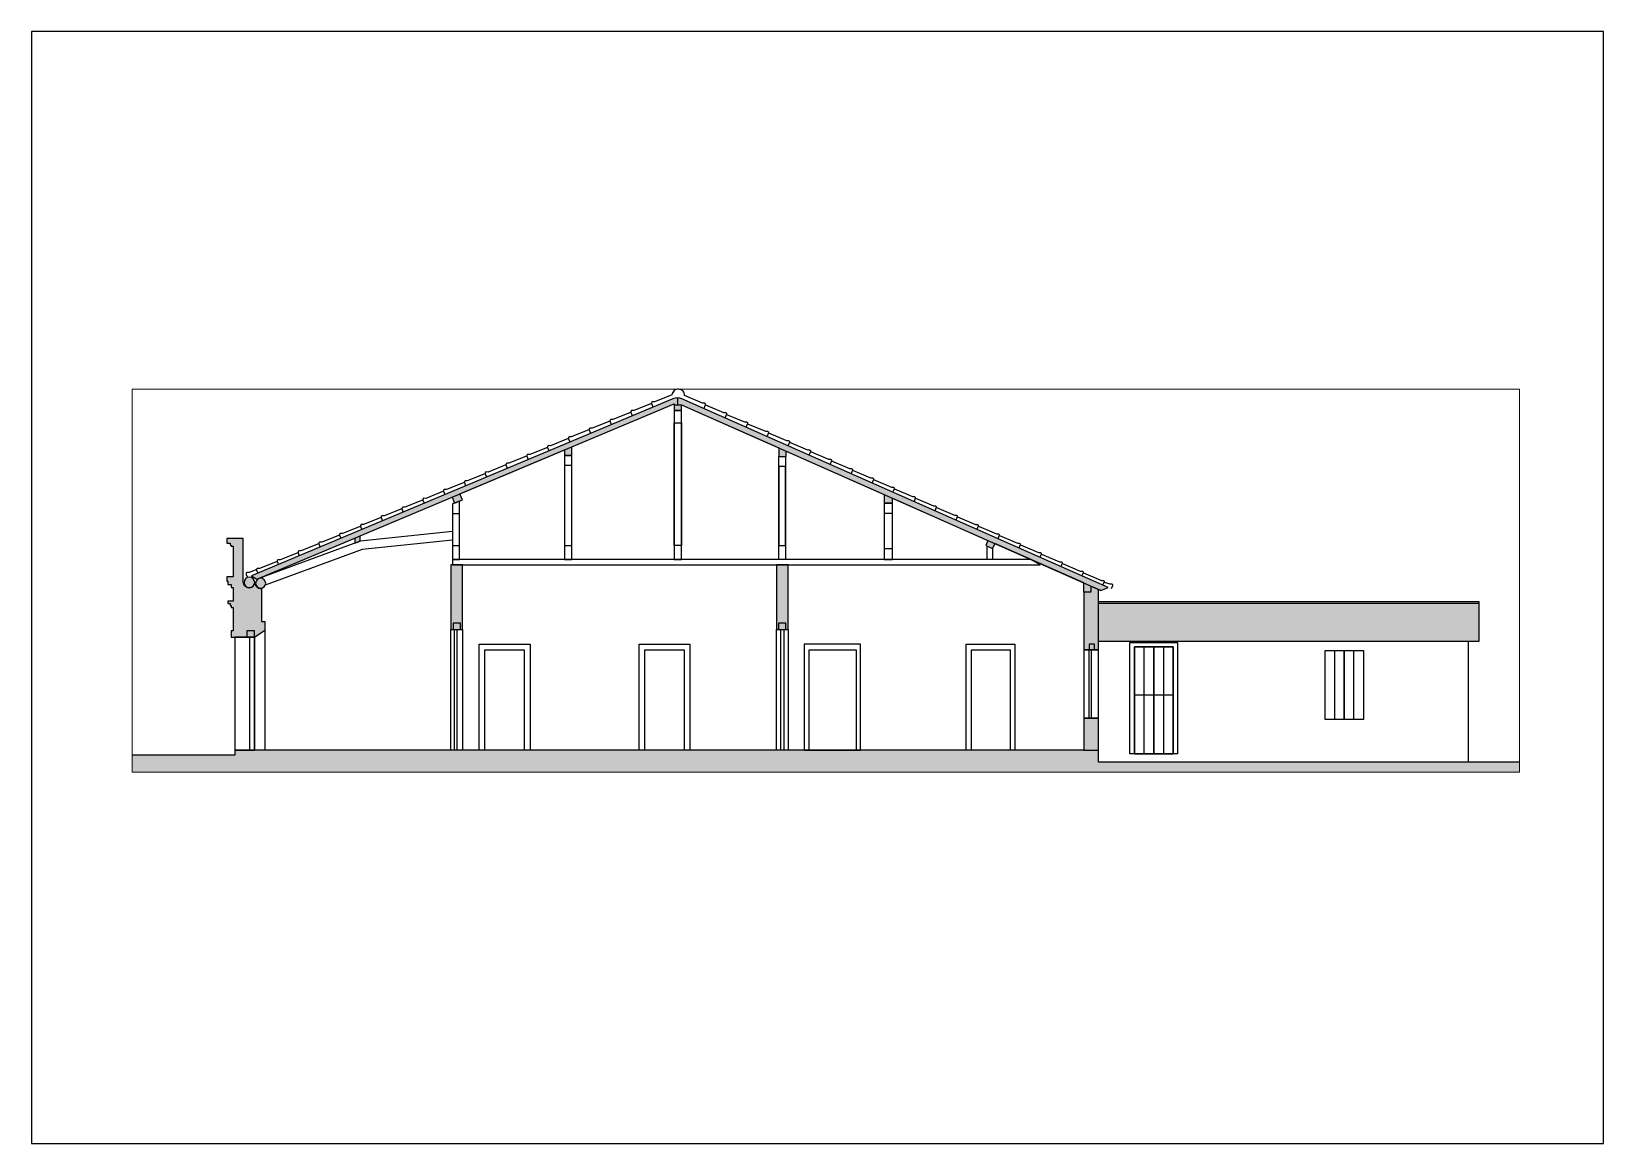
# Paper-space layout 'Layout1' of a CAD drawing. Header units: millimetres. Extents: x 21 to 318, y 103 to 313.
# The model-space entities are those that its viewports show. They can reach past a viewport. Long polylines and large blocks are cut down to what shows.
import ezdxf

# ---------------------------------------------------------------- set-up
doc = ezdxf.new("R2010")
doc.units = ezdxf.units.MM
doc.layers.get('0').update_dxf_attribs({"color": 250, "lineweight": 25})
for name, color, linetype, lineweight in [('A-COB-___-___-EXI', 250, 'Continuous', 25), ('A-PIL-___-___-EXI', 250, 'Continuous', 25), ('A-POR-___-___-EXI', 250, 'Continuous', 25)]:
    doc.layers.add(name, color=color, linetype=linetype, lineweight=lineweight)

# ---------------------------------------------------------------- blocks, each defined once
blk = doc.blocks.new('A4 HORIZONTAL - A4-22863039-Não nomeada')
at = {"layer": 'A-COB-___-___-EXI'}
for p, q in [((317.79, 313), (20.79, 313)), ((20.79, 313), (20.79, 103)), ((317.79, 103), (317.79, 313)), ((20.79, 103), (317.79, 103))]:
    blk.add_line(p, q, dxfattribs=at)

msp = doc.modelspace()

# ---------------------------------------------------------------- hatches: boundary and pattern name
at = {"true_color": 0xc19a82}
h = msp.add_hatch(color=33, dxfattribs=at)
h.paths.add_polyline_path([(-80488, -8352), (-80488, -8247), (-80588, -8247), (-80588, -8352)])
h.paths.add_polyline_path([(-96358, -8118), (-96358, -7998), (-96498, -7998), (-96498, -8118), (-96485, -8118)])
h.paths.add_polyline_path([(-86455, -7968), (-86315, -7968), (-86315, -7848), (-86455, -7848)])
h.paths.add_polyline_path([(-92605, -7968), (-92465, -7968), (-92465, -7848), (-92605, -7848)])
h.paths.add_polyline_path([(-80553, -7265), (-80553, -7152), (-80368, -7234), (-80225, -7180), (-88280, -3614), (-88322, -3600), (-88366, -3595), (-88410, -3600), (-88452, -3614), (-96415, -6960), (-96308, -7021), (-94457, -6243), (-94457, -6343), (-94360, -6303), (-94360, -6203), (-92621, -5472), (-92575, -5583), (-92426, -5523), (-92474, -5410), (-90501, -4581), (-90501, -4688), (-90358, -4688), (-90358, -4521), (-88429, -3710), (-88429, -3835), (-88289, -3835), (-88289, -3727), (-86448, -4542), (-86448, -4702), (-86308, -4702), (-86308, -4604), (-84460, -5422), (-84460, -5582), (-84300, -5582), (-84300, -5493), (-82499, -6290), (-82540, -6384), (-82411, -6438), (-82371, -6347), (-80688, -7092), (-80688, -7265)])
h.paths.add_polyline_path([(-96239, -7193), (-96215, -7190), (-96192, -7180), (-96172, -7165), (-96157, -7145), (-96147, -7122), (-96144, -7098), (-96147, -7073), (-96158, -7048), (-96172, -7031), (-96192, -7015), (-96215, -7006), (-96239, -7003), (-96264, -7006), (-96287, -7015), (-96306, -7031), (-96321, -7050), (-96331, -7073), (-96334, -7098), (-96331, -7122), (-96321, -7145), (-96306, -7165), (-96287, -7180), (-96264, -7190)])
h.paths.add_polyline_path([(-96452, -7182), (-96426, -7178), (-96402, -7169), (-96381, -7153), (-96366, -7132), (-96356, -7108), (-96352, -7082), (-96356, -7056), (-96366, -7032), (-96381, -7011), (-96402, -6995), (-96426, -6985), (-96452, -6982), (-96478, -6985), (-96502, -6995), (-96523, -7011), (-96539, -7032), (-96549, -7056), (-96552, -7082), (-96549, -7108), (-96539, -7132), (-96523, -7153), (-96502, -7169), (-96478, -7178)])
h = msp.add_hatch(color=11)
h.paths.add_polyline_path([(-80688, -10247), (-80408, -10247), (-80408, -9642), (-80688, -9642)])
h.paths.add_polyline_path([(-80408, -8352), (-80408, -7216), (-80553, -7152), (-80553, -7265), (-80688, -7265), (-80688, -8352), (-80588, -8352), (-80588, -8247), (-80488, -8247), (-80488, -8352)])
h.paths.add_polyline_path([(-96798, -8118), (-96498, -8118), (-96498, -7998), (-96358, -7998), (-96358, -8118), (-96162, -7981), (-96162, -7821), (-96222, -7821), (-96222, -7201), (-96255, -7196), (-96285, -7184), (-96312, -7163), (-96332, -7137), (-96345, -7106), (-96349, -7073), (-96353, -7102), (-96366, -7132), (-96381, -7153), (-96403, -7169), (-96431, -7180), (-96459, -7183), (-96490, -7178), (-96514, -7169), (-96539, -7149), (-96554, -7128), (-96565, -7102), (-96569, -7073), (-96569, -6253), (-96878, -6253), (-96878, -6338), (-96818, -6338), (-96818, -6378), (-96798, -6378), (-96798, -6398), (-96758, -6398), (-96758, -6978), (-96878, -6978), (-96878, -7058), (-96858, -7058), (-96858, -7118), (-96798, -7118), (-96798, -7178), (-96758, -7178), (-96758, -7438), (-96858, -7438), (-96858, -7478), (-96818, -7478), (-96818, -7518), (-96798, -7518), (-96798, -7558), (-96758, -7558), (-96758, -7998), (-96798, -7998)])
h.paths.add_polyline_path([(-86315, -7968), (-86275, -7968), (-86275, -6748), (-86495, -6748), (-86495, -7968), (-86455, -7968), (-86455, -7848), (-86315, -7848)])
h.paths.add_polyline_path([(-92425, -7968), (-92425, -6748), (-92645, -6748), (-92645, -7968), (-92605, -7968), (-92605, -7848), (-92465, -7848), (-92465, -7968)])
h = msp.add_hatch()
h.set_pattern_fill('FP_1', color=256, style=0, pattern_type=2)
h.set_pattern_definition([(283.916, (-88861.353, -10492.44), (266.70276, -897.00901), [11.09, -1097.87]), (0, (-88876.02, -10503.2), (0, 179.402), [17.335, -249.364]), (275.262, (-88868.021, -10401.84), (266.72146266, -2870.4276509), [101.791, -20256.399]), (0, (-89080.05, -10489.75), (0, 179.402), [46.672, -220.027]), (0, (-89080.05, -10503.2), (0, 179.402), [45.339, -221.361]), (294.036, (-88884.023, -10485.262), (266.700675, -538.205992), [19.643, -1944.705]), (313.702, (-88896.024, -10472.704), (533.403896, -538.203086), [17.371, -3456.782]), (328.341, (-88912.026, -10462.837), (2933.68903, -1794.033593), [18.8, -3741.112]), (346.644, (-88934.696, -10457.455), (800.098487, -179.407728), [23.3, -4636.626]), (354.511, (-88946.697, -10444.897), (266.699922, -8.8e-05), [18.755, -1856.745]), (346.081, (-88928.028, -10446.691), (2933.699475, -717.607483), [26.103, -5194.49]), (331.714, (-88902.692, -10452.97), (1066.80405, -538.19824), [22.715, -1491.611]), (315.625, (-88882.689, -10463.734), (2400.321688, -2332.209267), [20.522, -4083.867]), (84.738, (-89034.708, -10503.203), (1600.33175687, 17401.9676775), [101.791, -20256.399]), (84.146, (-89025.374, -10581.242), (266.710222, 2691.026824), [78.449, -5151.476]), (275.854, (-88876.022, -10503.203), (266.710252, -2511.624241), [78.449, -5151.476]), (0, (-88957.37, -10457.45), (0, 179.402), [22.669, -244.03]), (15.814, (-88982.702, -10464.631), (1866.896879, 538.213678), [26.333, -5240.294]), (31.191, (-88996.037, -10472.704), (266.699562, 179.4021), [15.588, -3102.083]), (43.281, (-89009.372, -10485.262), (533.40437, 538.20148), [18.317, -1813.428]), (65.964, (-89017.373, -10503.203), (533.399417, 1255.81375), [19.643, -1944.705]), (0, (-89034.7, -10503.2), (0, 179.402), [17.335, -249.364]), (76.084, (-89034.71, -10503.203), (0.00089, 179.40133), [11.09, -1097.87]), (65.082, (-89032.041, -10492.438), (1066.804353, 2332.223962), [15.825, -3149.234]), (44.375, (-89025.374, -10478.086), (533.405566, 538.202144), [20.522, -4083.867]), (28.286, (-89010.705, -10463.734), (266.70108, 179.40005), [22.715, -1491.611]), (13.919, (-88990.703, -10452.97), (2133.600029, 538.205803), [26.103, -5194.49]), (5.489, (-88965.366, -10446.69), (1600.200124, 179.400205), [18.755, -1856.745]), (294.918, (-88868.021, -10478.086), (266.701097, -538.205975), [15.825, -3149.234]), (0, (-88860.02, -10489.75), (0, 179.402), [46.672, -220.027]), (0, (-88858.69, -10503.2), (0, 179.402), [45.339, -221.361])])
h.paths.add_polyline_path([(-73222, -8194), (-73222, -7473), (-80408, -7473), (-80408, -8194)])
at = {"true_color": 0xcb9898}
msp.add_hatch(color=253, dxfattribs=at).paths.add_polyline_path([(-98668, -10666), (-72459, -10666), (-72459, -10478), (-80408, -10478), (-80408, -10247), (-96728, -10247), (-96728, -10342), (-98668, -10342)])

# ---------------------------------------------------------------- linework, layer by layer
for p, q in [((-88452, -3614), (-96415, -6960)), ((-88359, -3727), (-88359, -3595)), ((-80225, -7180), (-88280, -3614)), ((-92474, -5410), (-90501, -4581)), ((-90501, -4581), (-90501, -4688)), ((-90501, -4688), (-90358, -4688)), ((-90358, -4688), (-90358, -4521)), ((-94360, -6203), (-92621, -5472)), ((-92621, -5472), (-92575, -5583)), ((-92575, -5583), (-92426, -5523)), ((-92426, -5523), (-92474, -5410)), ((-94360, -6303), (-94360, -6203)), ((-96308, -7021), (-94457, -6243)), ((-94457, -6243), (-94457, -6343)), ((-94457, -6343), (-94360, -6303)), ((-82519, -6393), (-82519, -6648)), ((-92425, -6748), (-92645, -6748)), ((-92645, -6748), (-92645, -7968)), ((-92425, -7968), (-92425, -6748)), ((-86275, -6748), (-86495, -6748)), ((-86495, -6748), (-86495, -7968)), ((-86275, -7968), (-86275, -6748)), ((-96415, -6960), (-96308, -7021)), ((-80368, -7234), (-80225, -7180)), ((-80408, -7473), (-73222, -7473)), ((-96358, -8118), (-96162, -7981)), ((-92645, -7968), (-92605, -7968)), ((-92465, -7968), (-92425, -7968)), ((-86495, -7968), (-86455, -7968)), ((-86315, -7968), (-86275, -7968)), ((-73423, -10478), (-73423, -8198)), ((-76127, -8367), (-75407, -8367)), ((-76127, -9667), (-76127, -8367)), ((-75767, -8367), (-75407, -8367)), ((-75767, -9667), (-75767, -8367)), ((-75407, -8367), (-75407, -9667)), ((-75407, -8367), (-75407, -9667)), ((-80408, -9642), (-80688, -9642)), ((-80688, -9642), (-80688, -10247)), ((-80408, -10247), (-80408, -9642)), ((-75407, -9667), (-76127, -9667)), ((-75407, -9667), (-75767, -9667)), ((-96728, -10342), (-98668, -10342)), ((-98668, -10342), (-98668, -10666)), ((-86495, -10247), (-96728, -10247)), ((-96728, -10247), (-96728, -10342)), ((-80688, -10247), (-86495, -10247)), ((-80688, -10247), (-80408, -10247)), ((-80408, -10478), (-80408, -10247)), ((-98668, -10666), (-72459, -10666)), ((-72459, -10478), (-80408, -10478)), ((-72459, -10666), (-72459, -10478))]:
    msp.add_line(p, q)
for points in [[(-88465, -3539), (-88799, -3673), (-88839, -3671), (-88853, -3685), (-88854, -3705), (-88830, -3765)], [(-95631, -6737), (-90358, -4521), (-88429, -3710), (-88429, -3835), (-88289, -3835), (-88429, -3835), (-88429, -6648), (-88289, -6648), (-88289, -3835), (-88289, -3727), (-86448, -4542), (-86448, -4702), (-86308, -4702), (-86308, -4604), (-84460, -5422), (-84460, -5582), (-84300, -5582), (-84460, -5582), (-84460, -6648), (-84300, -6648), (-84300, -5582), (-84300, -5493), (-82499, -6290), (-82540, -6384), (-82411, -6438)], [(-88858, -3704), (-89192, -3838), (-89232, -3837), (-89246, -3851), (-89247, -3871), (-89223, -3931)], [(-88429, -3727), (-88289, -3727), (-80368, -7234), (-80553, -7152), (-80553, -7265), (-80688, -7265), (-80688, -7092), (-82371, -6347), (-82411, -6438), (-82411, -6648)], [(-87833, -3731), (-87494, -3874), (-87454, -3873), (-87440, -3887), (-87440, -3907), (-87465, -3967)], [(-89643, -4036), (-89977, -4170), (-90017, -4168), (-90032, -4182), (-90033, -4202), (-90009, -4262)], [(-89250, -3870), (-89584, -4004), (-89624, -4003), (-89639, -4016), (-89640, -4036), (-89616, -4096)], [(-87436, -3908), (-87098, -4050), (-87058, -4049), (-87044, -4063), (-87043, -4083), (-87068, -4143)], [(-87040, -4084), (-86701, -4226), (-86661, -4226), (-86647, -4240), (-86647, -4260), (-86672, -4319)], [(-90429, -4367), (-90763, -4501), (-90803, -4499), (-90818, -4513), (-90818, -4533), (-90794, -4593)], [(-90036, -4201), (-90370, -4335), (-90410, -4334), (-90425, -4348), (-90426, -4368), (-90401, -4428)], [(-86643, -4260), (-86305, -4402), (-86265, -4402), (-86251, -4416), (-86250, -4436), (-86275, -4495)], [(-86247, -4436), (-85908, -4579), (-85868, -4578), (-85854, -4592), (-85854, -4612), (-85879, -4672)], [(-91215, -4698), (-91549, -4832), (-91589, -4831), (-91603, -4844), (-91604, -4864), (-91580, -4924)], [(-90822, -4532), (-91156, -4666), (-91196, -4665), (-91211, -4679), (-91211, -4699), (-91187, -4759)], [(-85850, -4612), (-85512, -4755), (-85472, -4754), (-85457, -4768), (-85457, -4788), (-85482, -4848)], [(-92001, -5029), (-92335, -5163), (-92375, -5162), (-92389, -5176), (-92390, -5196), (-92366, -5256)], [(-91608, -4864), (-91942, -4998), (-91982, -4996), (-91996, -5010), (-91997, -5030), (-91973, -5090)], [(-85453, -4788), (-85115, -4931), (-85075, -4930), (-85061, -4944), (-85061, -4964), (-85086, -5024)], [(-85057, -4964), (-84719, -5107), (-84679, -5106), (-84664, -5120), (-84664, -5140), (-84689, -5200)], [(-92393, -5195), (-92728, -5329), (-92768, -5328), (-92782, -5341), (-92783, -5361), (-92759, -5421)], [(-84660, -5141), (-84322, -5283), (-84282, -5283), (-84268, -5296), (-84268, -5316), (-84293, -5376)], [(-84264, -5317), (-83926, -5459), (-83886, -5459), (-83871, -5473), (-83871, -5493), (-83896, -5552)], [(-93179, -5526), (-93513, -5660), (-93553, -5659), (-93568, -5672), (-93569, -5692), (-93544, -5753)], [(-92786, -5360), (-93120, -5494), (-93160, -5493), (-93175, -5507), (-93176, -5527), (-93152, -5587)], [(-83867, -5493), (-83529, -5636), (-83489, -5635), (-83475, -5649), (-83475, -5669), (-83500, -5729)], [(-93965, -5857), (-94299, -5991), (-94339, -5990), (-94354, -6004), (-94354, -6024), (-94330, -6084)], [(-93572, -5692), (-93906, -5826), (-93946, -5824), (-93961, -5838), (-93961, -5858), (-93937, -5918)], [(-83471, -5669), (-83133, -5812), (-83093, -5811), (-83078, -5825), (-83078, -5845), (-83103, -5905)], [(-83074, -5845), (-82736, -5988), (-82696, -5987), (-82682, -6001), (-82681, -6021), (-82707, -6081)], [(-92613, -6123), (-94360, -6303), (-96272, -7009)], [(-94751, -6188), (-95085, -6322), (-95125, -6321), (-95139, -6335), (-95140, -6355), (-95116, -6414)], [(-94358, -6023), (-94692, -6157), (-94732, -6156), (-94747, -6169), (-94747, -6189), (-94723, -6249)], [(-82678, -6021), (-82340, -6164), (-82300, -6163), (-82285, -6177), (-82285, -6197), (-82310, -6257)], [(-82281, -6198), (-81943, -6340), (-81903, -6340), (-81889, -6353), (-81888, -6373), (-81913, -6432)], [(-92613, -6283), (-94324, -6459), (-96151, -7134)], [(-95536, -6520), (-95871, -6654), (-95911, -6652), (-95925, -6666), (-95926, -6686), (-95902, -6745)], [(-95144, -6354), (-95478, -6488), (-95518, -6487), (-95532, -6500), (-95533, -6520), (-95509, -6579)], [(-81885, -6374), (-81547, -6516), (-81507, -6516), (-81492, -6530), (-81492, -6550), (-81517, -6608)], [(-95929, -6685), (-96263, -6819), (-96303, -6818), (-96318, -6832), (-96319, -6852), (-96295, -6910)], [(-81488, -6550), (-81150, -6692), (-81110, -6692), (-81096, -6706), (-81095, -6726), (-81120, -6784)], [(-81092, -6726), (-80754, -6869), (-80714, -6868), (-80699, -6882), (-80699, -6902), (-80723, -6959)], [(-96309, -6838), (-96458, -6897), (-96498, -6896), (-96513, -6910), (-96513, -6930), (-96489, -6990)], [(-80695, -6902), (-80357, -7045), (-80317, -7044), (-80303, -7058), (-80302, -7078)], [(-80326, -7135), (-80302, -7078), (-80199, -7111), (-80159, -7111), (-80145, -7124), (-80145, -7144), (-80170, -7204)], [(-80688, -7265), (-80688, -8352), (-80588, -8352), (-80488, -8352), (-80408, -8352), (-80408, -7216)], [(-80408, -8194), (-73222, -8194), (-73222, -7473), (-73222, -7446), (-80408, -7446)], [(-80488, -8352), (-80488, -8247), (-80588, -8247), (-80588, -8352)]]:
    msp.add_lwpolyline(points)
for points in [[(-87861, -3791), (-87836, -3731), (-87837, -3711), (-87851, -3697), (-87891, -3698), (-88229, -3555, 0.961293), (-88468, -3538)], [(-96429, -7179, -0.498293), (-96569, -7073), (-96569, -6253), (-96878, -6253), (-96878, -6338), (-96818, -6338), (-96818, -6378), (-96798, -6378), (-96798, -6398), (-96758, -6398), (-96758, -6978), (-96878, -6978), (-96878, -7058), (-96858, -7058), (-96858, -7078), (-96858, -7118), (-96798, -7118), (-96798, -7178), (-96758, -7178), (-96758, -7438), (-96858, -7438), (-96858, -7478), (-96818, -7478), (-96818, -7518), (-96798, -7518), (-96798, -7558), (-96758, -7558), (-96758, -7998), (-96798, -7998), (-96798, -8118), (-96498, -8118)], [(-96364, -7128, 0.131652), (-96349, -7073, 0.414214), (-96222, -7201), (-96222, -7821), (-96162, -7821), (-96162, -7981), (-96162, -10247)]]:
    msp.add_lwpolyline(points, format="xyb")
for points in [[(-88429, -6383), (-88429, -4071), (-88289, -4071), (-88289, -6383)], [(-90501, -4688), (-90501, -6648), (-90358, -6648), (-90358, -4688)], [(-86322, -4702), (-86322, -6648), (-86448, -6648), (-86448, -4702)], [(-90501, -4872), (-90501, -6383), (-90358, -6383), (-90358, -4872)], [(-86448, -4890), (-86448, -6383), (-86322, -6383), (-86322, -4890)], [(-92485, -6648), (-92485, -5547), (-92613, -5598), (-92613, -6648)], [(-92613, -5788), (-92613, -6383), (-92485, -6383), (-92485, -5788)], [(-84300, -6438), (-84300, -5780), (-84460, -5780), (-84460, -6438)], [(-81513, -6748), (-81686, -6648), (-92613, -6648), (-92613, -6748)], [(-96358, -7998), (-96498, -7998), (-96498, -8118), (-96358, -8118)], [(-92425, -7968), (-92425, -10247), (-92645, -10247), (-92645, -7968)], [(-92465, -7848), (-92605, -7848), (-92605, -7968), (-92465, -7968)], [(-92535, -7968), (-92535, -10247), (-92576, -10247), (-92576, -7968)], [(-86275, -7968), (-86275, -10247), (-86495, -10247), (-86495, -7968)], [(-86315, -7848), (-86455, -7848), (-86455, -7968), (-86315, -7968)], [(-86355, -7968), (-86355, -10247), (-86410, -10247), (-86410, -7968)], [(-96358, -10247), (-96358, -8118), (-96728, -8118), (-96728, -10247)], [(-96358, -8118), (-96358, -10247), (-96445, -10247), (-96445, -8118)], [(-92108, -10247), (-92108, -8247), (-91150, -8247), (-91150, -10247)], [(-89088, -10247), (-89088, -8247), (-88130, -8247), (-88130, -10247)], [(-85973, -8247), (-85973, -10247), (-84905, -10247), (-84905, -8247)], [(-82910, -10247), (-82910, -8247), (-81990, -8247), (-81990, -10247)], [(-79821, -10317), (-79821, -8217), (-78921, -8217), (-78921, -10317)], [(-79730, -10317), (-79364, -10317), (-79364, -8296), (-79364, -10317), (-78999, -10317), (-78999, -8296), (-78999, -9210), (-79730, -9210), (-79730, -8296), (-78999, -8296), (-79364, -8296), (-79730, -8296), (-79730, -10317), (-79730, -8296), (-78999, -8296), (-78999, -10317)], [(-79181, -8296), (-79181, -10317), (-79547, -10317), (-79547, -8296)], [(-91261, -8352), (-91261, -10247), (-92002, -10247), (-92002, -8352)], [(-88241, -8352), (-88241, -10247), (-88982, -10247), (-88982, -8352)], [(-84989, -8352), (-84989, -10247), (-85877, -10247), (-85877, -8352)], [(-82079, -8352), (-82079, -10247), (-82808, -10247), (-82808, -8352)], [(-80408, -9642), (-80408, -8352), (-80688, -8352), (-80688, -9642)], [(-80548, -8352), (-80548, -9642), (-80588, -9642), (-80588, -8352)], [(-76127, -9667), (-76127, -8367), (-75767, -8367), (-75767, -9667)], [(-75767, -8367), (-75767, -9667), (-75947, -9667), (-75947, -8367)], [(-75407, -8367), (-75407, -9667), (-75587, -9667), (-75587, -8367)]]:
    msp.add_lwpolyline(points, close=True)
for points in [[(-96352, -7082, 1), (-96552, -7082, 1)], [(-96144, -7098, 1), (-96334, -7098, 1)]]:
    msp.add_lwpolyline(points, format="xyb", close=True)
msp.add_arc((-88366, -3807), 212, 66.1183, 113.8817)

psp = doc.layouts.get("Layout1")

# ---------------------------------------------------------------- block references
at = {"layer": 'A-PIL-___-___-EXI'}
psp.add_blockref('A4 HORIZONTAL - A4-22863039-Não nomeada', (0, 0), dxfattribs=at)

# ---------------------------------------------------------------- viewports
at = {"layer": 'A-POR-___-___-EXI'}
psp.add_viewport(center=(170.85, 209.29), size=(262.08, 72.3455), view_center_point=(-85563.43, -7048.53), view_height=7234.5495, dxfattribs=at)

doc.saveas('drawing.dxf')
